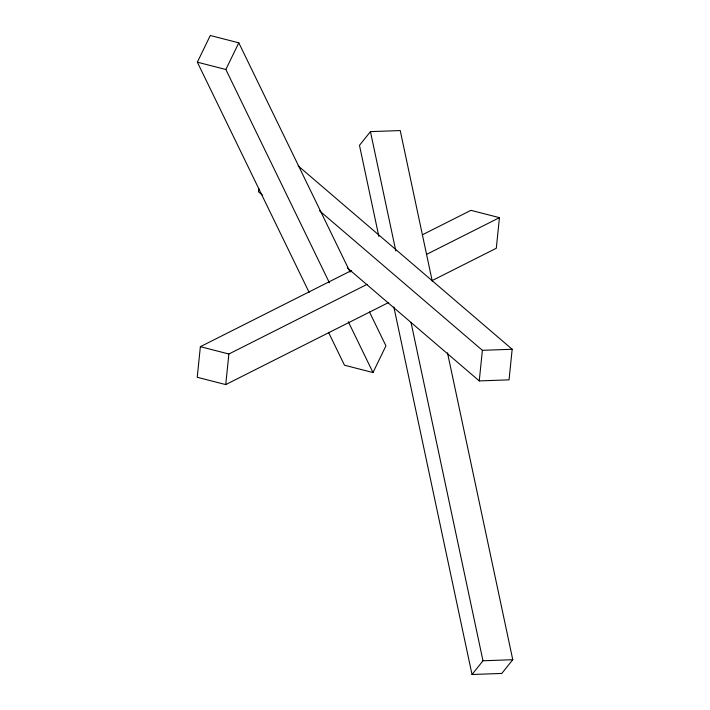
<?xml version="1.0" encoding="UTF-8"?>
<svg xmlns="http://www.w3.org/2000/svg" width="710" height="710" viewBox="0 0 710 710"><rect width="100%" height="100%" fill="white"/><g stroke="black" fill="none" stroke-linecap="round" stroke-linejoin="round"><path stroke-width="1.06" d="M351.459 270.545L200.371 346.675L197.229 377.267L225.736 384.598L388.672 302.487M225.736 384.598L228.868 354.006L367.123 284.337M258.822 188.487L258.484 191.771L262.682 195.365M298.129 165.865L512.176 349.258L509.043 379.85L479.25 380.915L482.392 350.323L319.544 210.799M422.556 234.717L470.943 210.329L499.449 217.659L496.308 248.252L432.124 280.592M309.152 292.449L197.353 62.178L210.293 35.5L238.8 42.831L350.119 272.108M329.431 282.829L225.851 69.5L238.8 42.831M328.517 332.324L344.483 365.215L372.99 372.546L385.938 345.877L369.484 311.983M432.283 281.284L400.227 130.56L370.442 131.625L359.482 145.355L378.847 236.43M393.837 306.915L472.017 674.5L482.986 660.779L512.771 659.714L447.504 352.852M512.771 659.714L501.801 673.435L472.017 674.5M426.373 254.482L499.449 217.659M482.392 350.323L512.176 349.258M197.353 62.178L225.851 69.5M200.371 346.675L228.868 354.006M347.465 267.998L479.25 380.915M348.308 321.71L372.99 372.546M370.442 131.625L395.807 250.905M411.028 322.473L482.986 660.779"/></g></svg>
